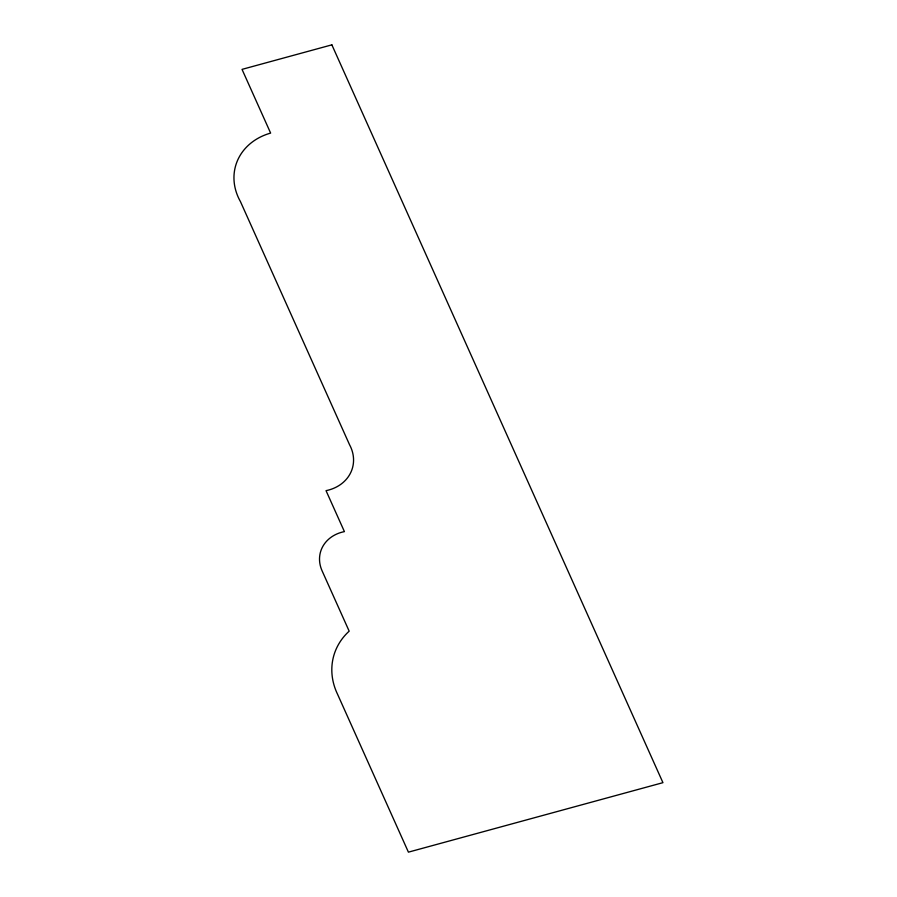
<?xml version="1.0" encoding="UTF-8"?>
<svg xmlns="http://www.w3.org/2000/svg" width="897" height="897" viewBox="0 0 897 897"><rect width="100%" height="100%" fill="white"/><g stroke="black" fill="none" stroke-linecap="round" stroke-linejoin="round"><path stroke-width="1.35" d="M331.868 44.85L242.033 69.372L270.625 133.092A59.841 50.748 15.9 0 0 240.43 201.567L349.538 444.71A40.006 33.929 15.9 0 1 326.037 490.659L344.414 531.618A35.936 30.476 15.9 0 0 322.079 570.795L349.168 631.163A70.639 59.908 15.9 0 0 337.53 694.2L408.415 852.15L662.939 782.666L331.868 44.85"/></g></svg>
